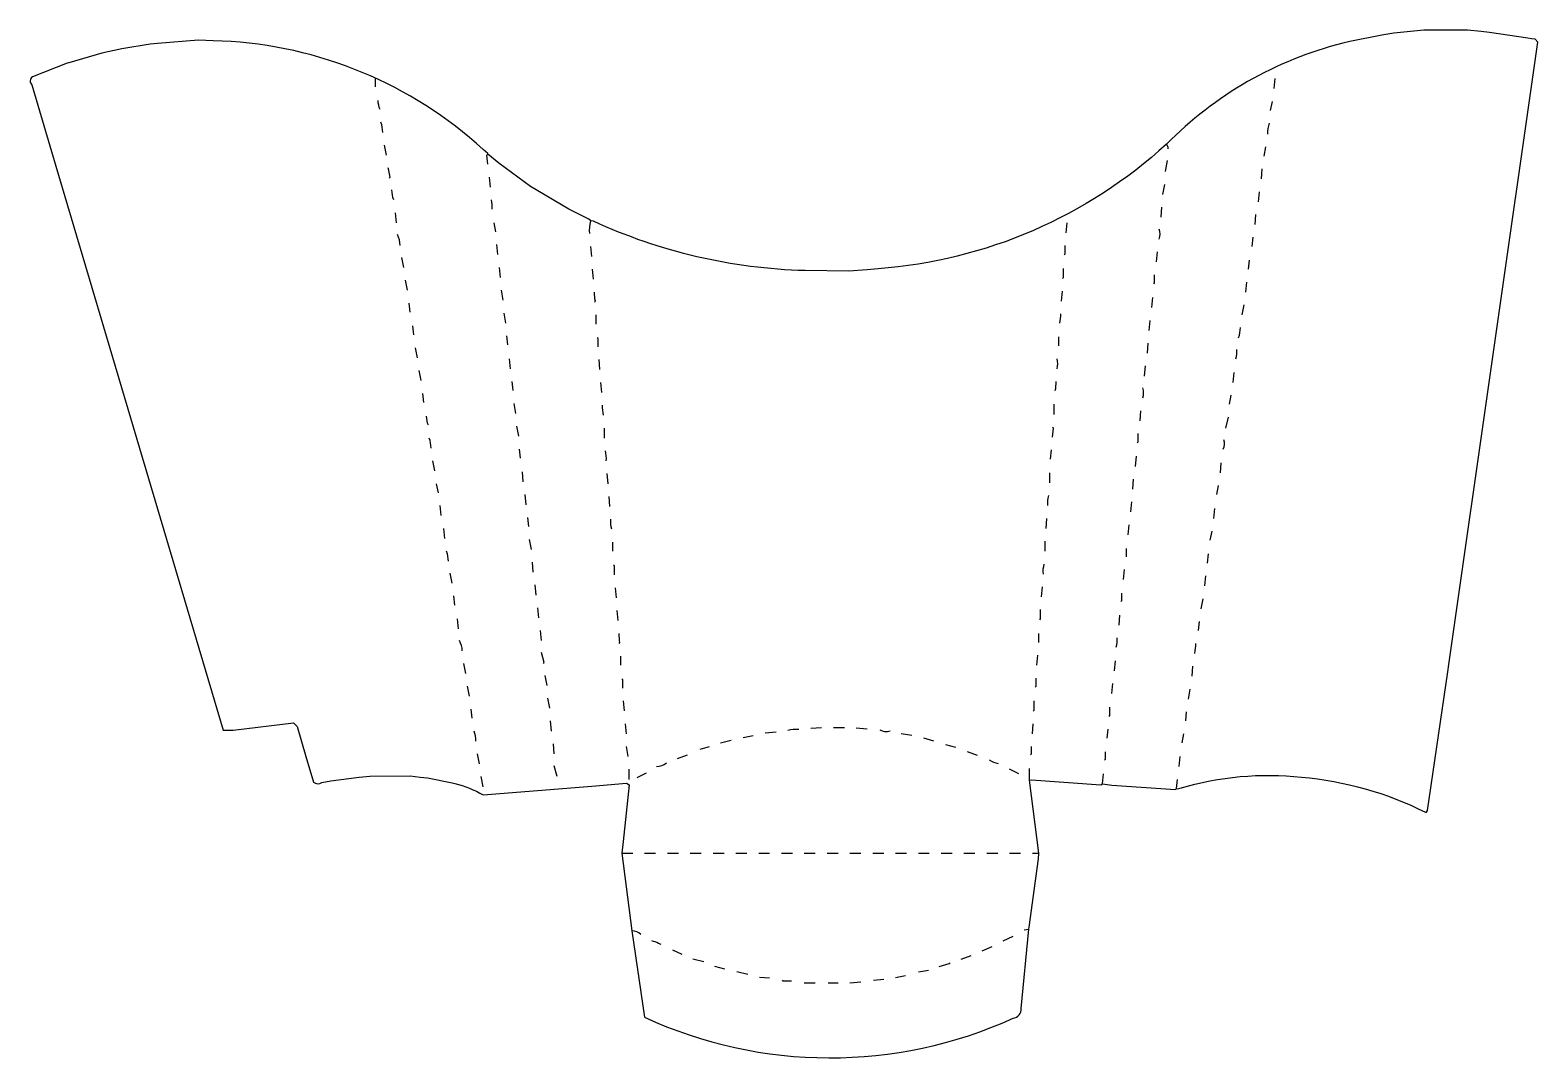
# Model space of a CAD drawing. Extents: x 86 to 1738, y 59 to 1185.
import ezdxf

# ---------------------------------------------------------------- set-up
doc = ezdxf.new("R2010")
doc.units = 0
doc.layers.get('0').update_dxf_attribs({"linetype": 'CONTINUOUS'})

msp = doc.modelspace()

# ---------------------------------------------------------------- linework, layer by layer
at = {"color": 250, "linetype": 'CONTINUOUS'}
for points in [[(1181, 363), (1183, 363.5), (1259, 358), (1261, 359), (1270.955446, 357.554455), (1341, 353), (1342, 354), (1343, 353.5), (1345.9, 354.3, -0.098565), (1478.964706, 366.541176, -0.093624), (1615, 328), (1616, 328), (1617.2, 329.9), (1639.42, 481.94), (1640.58, 490.06), (1738, 1172), (1735, 1175), (1730.923077, 1175.615385), (1727.076923, 1176.384615), (1684.955446, 1182.554455), (1676.044554, 1183.445545), (1661, 1185), (1613, 1185), (1580.04878, 1181.560976), (1567.067568, 1179.594595), (1532.088235, 1172.647059), (1524.088235, 1170.647059, 0.137297), (1331, 1060, -0.167512), (1014.964706, 923.458824), (1003.035294, 922.541176), (983, 921), (934.976309, 921.526185, -0.101945), (702.911765, 975.647059), (700, 976), (697.846154, 977.769231), (675.9, 988.8), (633.846154, 1013.769231), (626.82, 1018.76), (599.204918, 1039.245902), (587, 1049), (587, 1050), (582.216814, 1054.247788), (574.783186, 1060.752212, 0.175316), (286.020755, 1173.477358), (270, 1174), (225.04878, 1170.560976), (217.053846, 1169.569231), (186.076923, 1164.615385), (164.088235, 1159.647059), (127.9, 1149.3), (126.1, 1148.7), (88.1, 1133.8, 0.495989), (87.3, 1125.1), (113.7, 1035.9), (297, 418), (308, 418), (374, 426), (378, 422), (387.7, 388.9), (396, 361, 0.337257), (405.067568, 360.594595), (414.923077, 362.384615), (446.035294, 366.541176), (457.964706, 367.458824), (502, 368), (512.959016, 366.54918), (520.946154, 365.569231), (548.1, 360.3), (551.088235, 359.352941, -0.073395), (582, 347), (701.040984, 356.54918), (739, 360), (742, 358), (735.439024, 295.95122), (734, 283), (745, 198), (758.9, 103.3, 0.217331), (1162.9, 102.2, 0.410902), (1171.554455, 113.044554), (1180, 200), (1180.3, 201.9), (1190.58, 277.06), (1191, 283), (1181, 363), (1181, 376)], [(469, 1098, -0.09779), (467, 1108)], [(472, 1073, 0.078284), (470, 1084)], [(1442, 1071, -0.087717), (1444, 1083)], [(1333, 1055, 0.165541), (1331, 1060)], [(484, 999, -0.078284), (482, 1010)], [(592, 989, 0.088179), (591, 999)], [(1407, 825, 0.102041), (1408, 835)], [(1305, 782, 0.159525), (1305, 793)], [(522, 752, -0.09779), (520, 762)], [(714, 763, -0.079254), (713, 774)], [(717, 713, 0.091428), (716, 724)], [(1201, 664, -0.091428), (1202, 675)], [(723, 638, -0.079254), (722, 649)], [(574, 406, 0.106907), (572, 417)], [(772, 378, 0.129517), (783, 382)], [(1147, 381, -0.081845), (1137, 385)], [(755, 194, 0.178156), (745, 198)], [(777, 183), (774.1, 184.2, 0.074583), (767, 187)]]:
    msp.add_lwpolyline(points, format="xyb", dxfattribs=at)
for points in [[(464, 1123), (464, 1132)], [(1449, 1121), (1450, 1132)], [(587, 1038), (586, 1048), (587, 1049)], [(1435, 1022), (1436, 1033)], [(487, 974), (486, 985)], [(1325, 980), (1326, 991)], [(1428, 972), (1429, 983)], [(596, 964), (594, 974)], [(598, 939), (597, 950)], [(1320, 931), (1321, 942)], [(1421, 923), (1422, 933)], [(499, 900), (497, 911)], [(601, 914), (600, 925)], [(703, 912), (702, 923)], [(1217, 913), (1218, 914), (1218, 924)], [(1317, 907), (1318, 908), (1318, 917)], [(1418, 898), (1419, 909)], [(502, 876), (501, 886)], [(1315, 881), (1316, 892)], [(1414, 873), (1416, 884)], [(506, 851), (505, 861)], [(706, 863), (706, 873)], [(1312, 856), (1313, 867)], [(609, 840), (608, 850)], [(1213, 839), (1213, 849)], [(510, 826), (508, 837)], [(514, 801), (512, 812)], [(612, 814), (611, 825)], [(710, 813), (709, 824)], [(1307, 806), (1308, 817)], [(1404, 799), (1405, 810)], [(615, 790), (614, 800)], [(517, 777), (516, 787)], [(1208, 764), (1208, 775)], [(1302, 757), (1303, 768)], [(715, 738), (715, 749)], [(1206, 739), (1207, 749), (1206, 750)], [(1299, 733), (1300, 734), (1300, 743)], [(623, 716), (622, 726)], [(1297, 707), (1298, 718)], [(1390, 700), (1391, 711)], [(626, 690), (625, 701)], [(1203, 689), (1203, 700)], [(533, 678), (531, 688)], [(1294, 682), (1295, 693)], [(536, 653), (535, 664)], [(629, 665), (628, 676)], [(1383, 650), (1384, 661)], [(1199, 639), (1200, 650)], [(1289, 632), (1290, 643)], [(724, 614), (724, 624)], [(1198, 614), (1198, 625)], [(1287, 608), (1287, 617)], [(637, 591), (636, 602)], [(1376, 601), (1377, 611)], [(1284, 583), (1285, 594)], [(1373, 576), (1374, 587)], [(551, 555), (550, 565)], [(640, 566), (639, 577)], [(1194, 564), (1195, 575)], [(1281, 559), (1282, 560), (1282, 568)], [(643, 541), (642, 552)], [(555, 529), (554, 540)], [(1279, 533), (1280, 544)], [(1366, 527), (1367, 537)], [(646, 516), (645, 527)], [(1191, 514), (1191, 524)], [(733, 489), (733, 499)], [(563, 480), (561, 491)], [(1359, 477), (1360, 488)], [(567, 455), (565, 466)], [(652, 467), (650, 478)], [(1271, 458), (1272, 469)], [(655, 442), (653, 453)], [(737, 439), (736, 450)], [(1185, 439), (1186, 440), (1186, 450)], [(570, 431), (569, 441)], [(1352, 428), (1353, 438)], [(657, 417), (656, 428)], [(966, 421), (978, 421)], [(1266, 409), (1267, 419)], [(660, 392), (659, 403)], [(741, 389), (739, 400)], [(820, 397), (830, 400)], [(842, 404), (854, 407)], [(867, 410), (878, 412)], [(1100, 399), (1089, 402)], [(795, 387), (806, 391)], [(1124, 390), (1113, 394)], [(1263, 385), (1264, 386), (1264, 394)], [(1345, 378), (1346, 389)], [(742, 364), (742, 375)], [(751, 366), (761, 371)], [(1169, 370), (1159, 375)], [(1261, 359), (1262, 370)], [(734, 283), (746, 283)], [(759, 283), (771, 283)], [(784, 283), (796, 283)], [(809, 283), (821, 283)], [(834, 283), (846, 283)], [(859, 283), (871, 283)], [(884, 283), (896, 283)], [(909, 283), (921, 283)], [(934, 283), (946, 283)], [(959, 283), (971, 283)], [(984, 283), (996, 283)], [(1009, 283), (1021, 283)], [(1034, 283), (1046, 283)], [(1059, 283), (1071, 283)], [(1084, 283), (1096, 283)], [(1109, 283), (1121, 283)], [(1134, 283), (1146, 283)], [(1159, 283), (1171, 283)], [(1184, 283), (1191, 283)], [(1175, 199), (1180, 200)], [(1152, 187), (1163, 192)], [(800, 172), (790, 177)], [(824, 164), (812, 167)], [(1106, 167), (1117, 171)], [(1129, 176), (1140, 181)], [(847, 156), (836, 159)], [(1034, 147), (1045, 149)], [(1059, 153), (1070, 155)], [(896, 146), (885, 147)], [(960, 141), (971, 141)], [(1010, 144), (1021, 145)]]:
    msp.add_lwpolyline(points, dxfattribs=at)
at = {"color": 237, "linetype": 'CONTINUOUS'}
for points in [[(1445, 1097), (1447, 1107)], [(1438, 1047), (1440, 1057)], [(479, 1023), (480, 1024), (478.2, 1033.1), (478, 1034)], [(590, 1013), (589, 1024)], [(1327, 1005), (1329, 1016)], [(1396, 749), (1399, 761)], [(621, 740), (619, 751)], [(726, 588), (726, 598), (725, 599)], [(1355, 452), (1357, 463)], [(1052, 412), (1040, 414)], [(872, 150), (860, 153)], [(920, 143), (911, 143), (910, 144)]]:
    msp.add_lwpolyline(points, dxfattribs=at)
at = {"color": 197, "linetype": 'CONTINUOUS'}
for points in [[(476, 1048), (474, 1059)], [(1219, 939), (1220, 940), (1220, 949)], [(708, 838), (708, 847), (707, 848)], [(1310, 831), (1311, 842)], [(1292, 657), (1293, 668)], [(635, 616), (633, 627)], [(1192, 539), (1193, 540), (1193, 550)], [(735, 464), (735, 473), (734, 474)], [(1268, 433), (1269, 434), (1269, 443)], [(941, 420), (953, 421)], [(1076, 406), (1065, 409)], [(1342, 354), (1343, 364)], [(934, 141), (946, 141)], [(984, 141), (996, 142)]]:
    msp.add_lwpolyline(points, dxfattribs=at)
at = {"color": 247, "linetype": 'CONTINUOUS'}
for points in [[(1330, 1030), (1332, 1042)], [(701, 937), (700, 948)], [(1425, 948), (1426, 958)], [(618, 765), (616, 776)], [(529, 702), (527, 713)], [(1386, 676), (1388, 686)], [(540, 628), (539, 639)], [(1379, 626), (1381, 636)], [(728, 563), (727, 574)], [(1369, 551), (1371, 562)], [(730, 538), (729, 549)], [(1189, 489), (1190, 500)], [(582, 356), (580, 367)], [(1082, 159), (1092.9, 162.3), (1094, 163)]]:
    msp.add_lwpolyline(points, dxfattribs=at)
at = {"color": 27, "linetype": 'CONTINUOUS'}
for points in [[(1432, 997), (1433, 1008)], [(1221, 963), (1222, 974)], [(495, 925), (493, 936)], [(604, 889), (602, 900)], [(704, 887), (705, 888), (704.439024, 890.04878), (704, 898)], [(1216, 888), (1217, 899)], [(712, 788), (711, 799)], [(1400, 775), (1402, 785)], [(1204, 715), (1205, 725)], [(719, 688), (718, 699)], [(721, 663), (720, 674)], [(632, 641), (631, 651)], [(548, 579), (546, 590)], [(731, 513), (732, 514), (731.439024, 516.04878), (731, 524)], [(1274, 483), (1275, 494)], [(1187, 465), (1188, 466), (1188, 475)], [(739, 414), (738, 425)], [(891, 415), (903, 416)], [(1003, 419), (991, 420)], [(1184, 414), (1185, 425)], [(1182, 391), (1183, 392), (1183, 400)], [(578, 381), (576, 392)], [(663, 367), (660, 379)]]:
    msp.add_lwpolyline(points, dxfattribs=at)
at = {"color": 251, "linetype": 'CONTINUOUS'}
for points in [[(699, 962, -0.097941), (700, 976)], [(1028, 417, -0.258477), (1017, 418)]]:
    msp.add_lwpolyline(points, format="xyb", dxfattribs=at)
at = {"color": 27, "linetype": 'CONTINUOUS'}
for points in [[(491, 949, 0.127284), (488, 961)], [(1323, 956, 0.159525), (1323, 967)], [(1214, 864, 0.075231), (1215, 874)], [(1410, 848, 0.078284), (1412, 859)], [(1209, 790, 0.075231), (1210, 800)], [(525, 727, 0.078284), (523, 738)], [(544, 603, 0.078284), (542, 614)], [(916, 418, -0.08251), (928, 419)]]:
    msp.add_lwpolyline(points, format="xyb", dxfattribs=at)
at = {"color": 37, "linetype": 'CONTINUOUS'}
for points in [[(607, 864), (605, 875)], [(648, 491), (649, 492), (646, 503)], [(1348, 404), (1350, 414)]]:
    msp.add_lwpolyline(points, dxfattribs=at)
at = {"color": 247, "linetype": 'CONTINUOUS'}
for points in [[(1211, 814, 0.165548), (1211, 825)], [(1393, 726, 0.233965), (1394, 736)], [(1196, 589, -0.091428), (1197, 600)], [(1276, 509, 0.075231), (1277, 519)]]:
    msp.add_lwpolyline(points, format="xyb", dxfattribs=at)
at = {"color": 197, "linetype": 'CONTINUOUS'}
for points in [[(559, 505, 0.146795), (556, 516)], [(1362, 502, 0.0662), (1363, 513)]]:
    msp.add_lwpolyline(points, format="xyb", dxfattribs=at)

doc.saveas('drawing.dxf')
